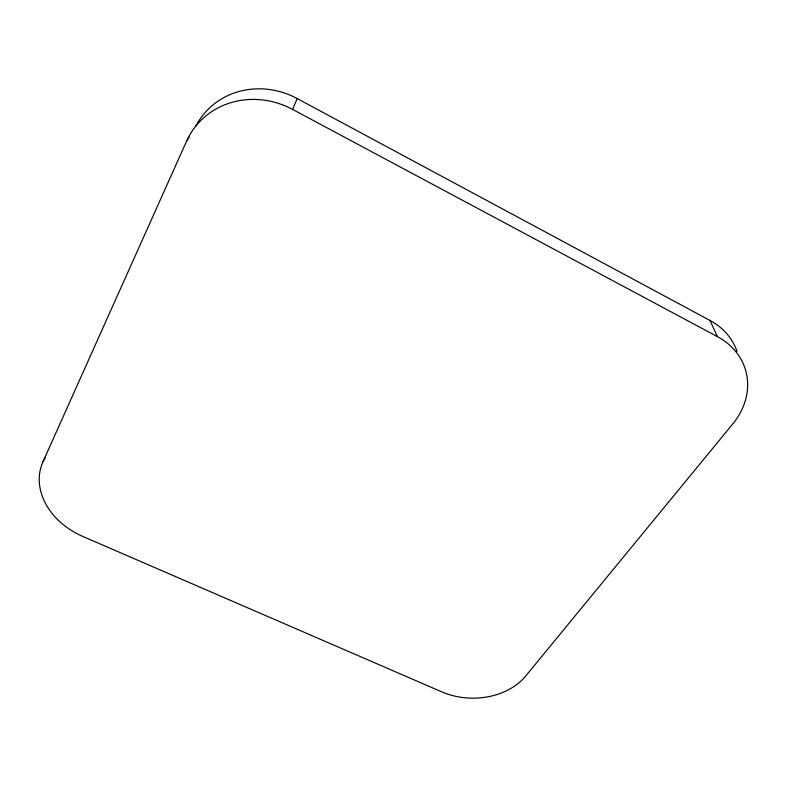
<?xml version="1.0" encoding="UTF-8"?>
<svg xmlns="http://www.w3.org/2000/svg" width="787" height="787" viewBox="0 0 787 787"><rect width="100%" height="100%" fill="white"/><g stroke="black" fill="none" stroke-linecap="round" stroke-linejoin="round"><path stroke-width="1.18" d="M710.051 320.486L717.4 336.629A74.578 62.025 -16.7 0 1 732.786 423.918L525.677 676.053A62.252 47.004 0.4 0 1 441.94 691.921L82.802 536.439A68.036 53.418 20.3 0 1 42.931 461.861L186.627 141.089A80.235 74.342 35 0 1 292.626 109.423L297.201 98.562L710.051 320.486A72.601 60.894 -17.3 0 1 736.986 351.425M42.931 461.861L45.272 457.69M186.627 141.089L189.155 137.233M292.626 109.423L717.4 336.629M195.766 126.245A77.982 72.591 36.7 0 1 297.201 98.562"/></g></svg>
